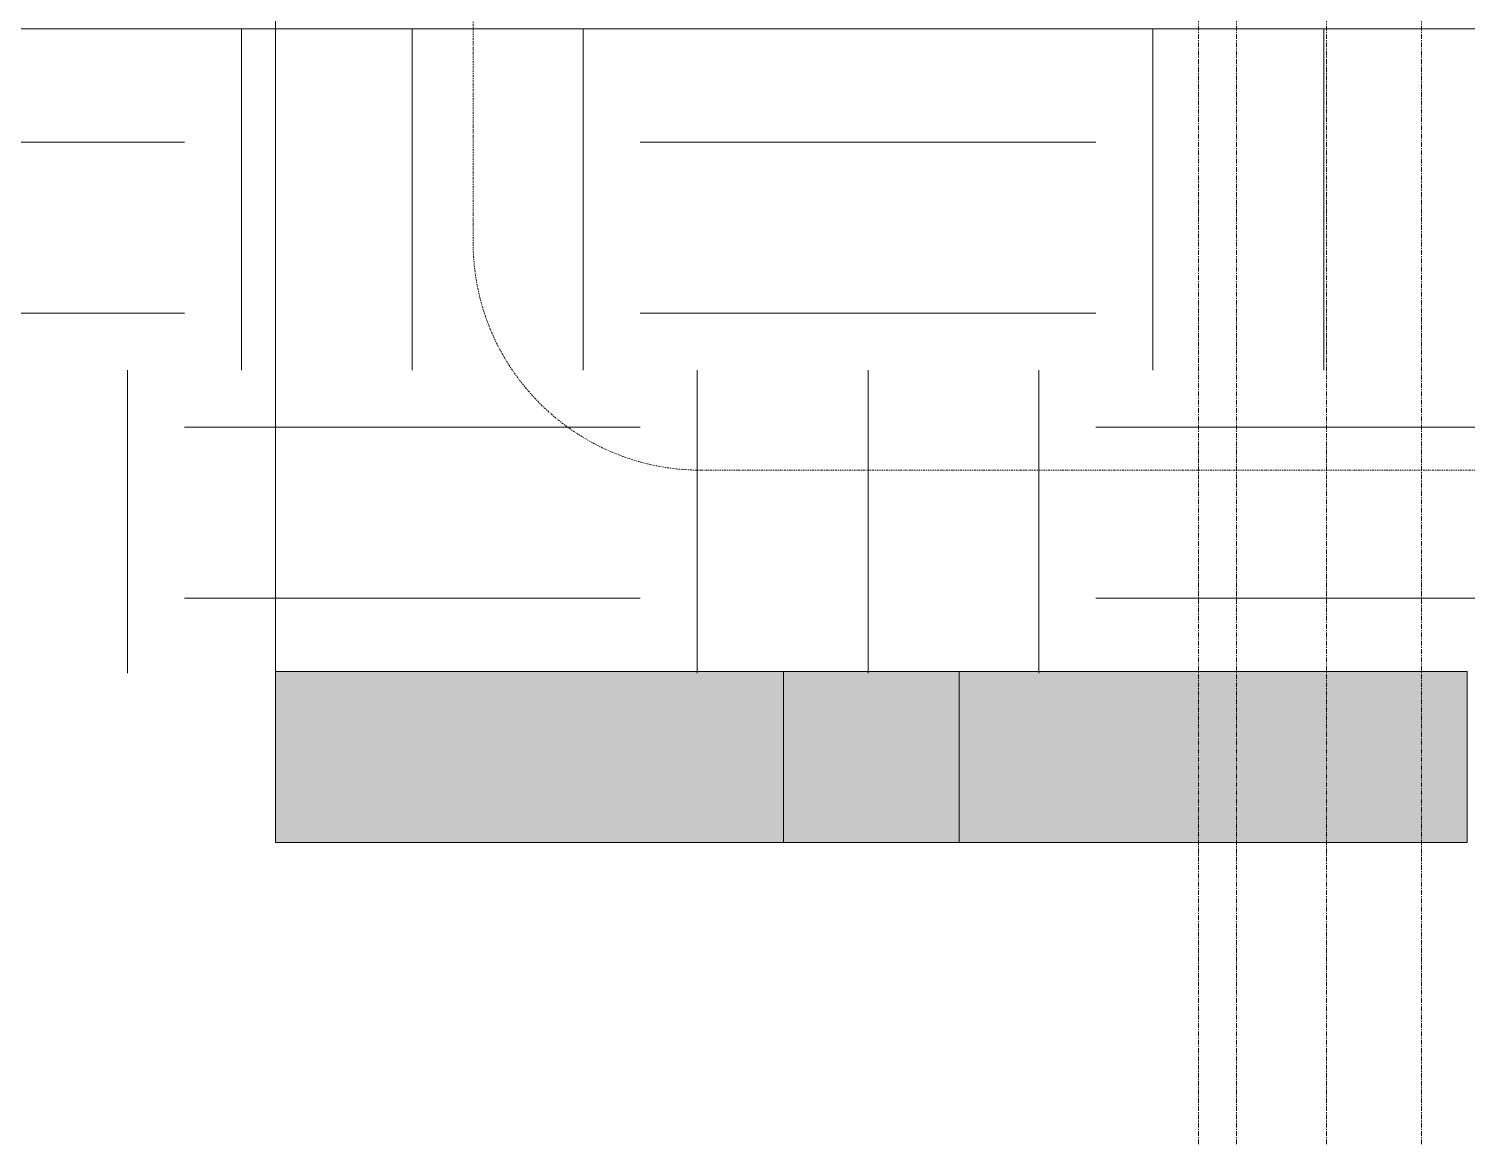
# Model space of a CAD drawing. Header units: inches. Extents: x 21386 to 98862, y -290 to 853.
# Drawn here: x 32938.7 to 33090.2, y -129.4 to -12 of the extents above; entities that cross this region are included whole.
import ezdxf

# ---------------------------------------------------------------- set-up
doc = ezdxf.new("R2010")
doc.units = ezdxf.units.IN
doc.header["$MEASUREMENT"] = 0
doc.linetypes.add('Dash Dot 3_16_', pattern=[0.3125, 0.1875, -0.0625, 0, -0.0625])
doc.linetypes.add('Grid Line 1_2_', pattern=[0.875, 0.5, -0.125, 0.125, -0.125])
for name, color, linetype, lineweight in [('A-ANNO-SYMB', 150, 'Continuous', 9), ('C-TOPO', 7, 'Continuous', 13), ('G-ANNO-SYMB', 111, 'Continuous', 9), ('S-GRID', 1, 'Continuous', 9)]:
    doc.layers.add(name, color=color, linetype=linetype, lineweight=lineweight)

# ---------------------------------------------------------------- blocks, each defined once
blk = doc.blocks.new('Section - 3_32_ x 3_8_-18514-Building Section - North_South looking East _ Fitness Center')
at = {"layer": 'G-ANNO-SYMB'}
blk.add_hatch(color=256, dxfattribs=at).paths.add_polyline_path([(22320.83, -79.66), (22248.83, -79.66), (22248.83, -97.66), (22320.83, -97.66)], flags=0)
for p, q in [((22248.83, -97.66), (22248.83, -79.66)), ((22248.83, -79.66), (22320.83, -79.66)), ((22320.83, -79.66), (22320.83, -97.66)), ((22320.83, -97.66), (22248.83, -97.66))]:
    blk.add_line(p, q, dxfattribs=at)

msp = doc.modelspace()

# ---------------------------------------------------------------- hatches: boundary and pattern name
at = {"layer": 'C-TOPO', "lineweight": 9}
h = msp.add_hatch(dxfattribs=at)
h.set_pattern_fill('FP_36', color=8, style=0, pattern_type=2)
h.set_pattern_definition([(0, (22011.01, 102), (48, 48), [48, -48]), (0, (22011.01, 120), (48, 48), [48, -48]), (0, (22011.01, 138), (48, 48), [48, -48]), (90, (22017.01, 144), (-48, 48), [48, -48]), (90, (22035.01, 144), (-48, 48), [48, -48]), (90, (22053.01, 144), (-48, 48), [48, -48])])
h.paths.add_polyline_path([(32495.26, -79.83), (33506.61, -79.83), (33506.61, -48), (33501.61, -48), (33501.61, -36), (33506.61, -36), (33506.61, -12.01), (31848.11, -12.01), (31848.11, -36), (31853.11, -36), (31853.11, -48), (31848.11, -48), (31848.11, -79.83), (32355.41, -79.83)], flags=0)

# ---------------------------------------------------------------- linework, layer by layer
at = {"layer": 'A-ANNO-SYMB', "linetype": 'Dash Dot 3_16_'}
for p, q in [((32985.46, 367.76), (32985.46, -34.48)), ((33009.46, -58.48), (33138.53, -58.48))]:
    msp.add_line(p, q, dxfattribs=at)
msp.add_arc((33009.46, -34.48), 24, 180, 270, dxfattribs=at)
at = {"layer": 'C-TOPO'}
msp.add_line((31896.29, -12.01), (33506.61, -12.01), dxfattribs=at)
at = {"layer": 'G-ANNO-SYMB'}
msp.add_line((32964.64, 545.16), (32964.64, -79.66), dxfattribs=at)
at = {"layer": 'S-GRID', "linetype": 'Grid Line 1_2_'}
for p, q in [((33061.86, -129.44), (33061.86, 738.66)), ((33065.86, -129.44), (33065.86, 738.66)), ((33075.36, -129.44), (33075.36, 738.66)), ((33075.36, -129.44), (33075.36, 738.66)), ((33085.36, -129.44), (33085.36, 738.66))]:
    msp.add_line(p, q, dxfattribs=at)

# ---------------------------------------------------------------- block references
at = {"layer": 'G-ANNO-SYMB'}
msp.add_blockref('Section - 3_32_ x 3_8_-18514-Building Section - North_South looking East _ Fitness Center', (10715.81, 0), dxfattribs=at)
at = {"layer": 'G-ANNO-SYMB', "extrusion": (0, 0, -1)}
msp.add_blockref('Section - 3_32_ x 3_8_-18514-Building Section - North_South looking East _ Fitness Center', (-55339, 0), dxfattribs=at)

doc.saveas('drawing.dxf')
